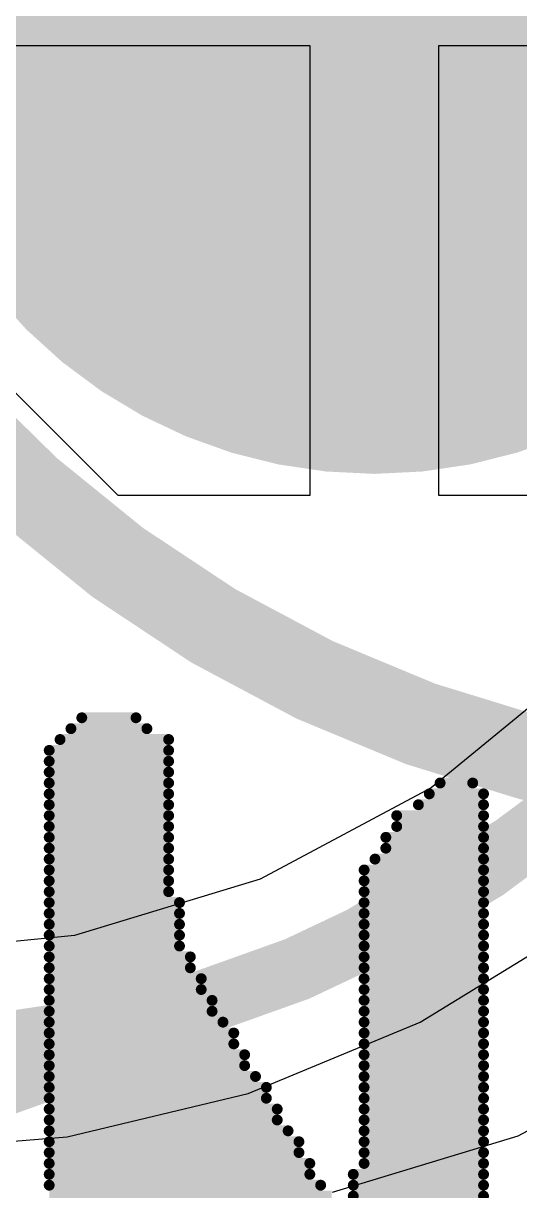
# Model space of a CAD drawing. Header units: millimetres. Extents: x 55.2 to 76.6, y 56.7 to 78.1.
# Drawn here: x 68.092 to 69.253, y 61.612 to 64.34 of the extents above; entities that cross this region are included whole.
import ezdxf

# ---------------------------------------------------------------- set-up
doc = ezdxf.new("R2010")
doc.units = ezdxf.units.MM
for name, color, linetype in [('BottomLayer', 5, 'Continuous'), ('BottomOverlay', 54, 'Continuous'), ('BottomPaste', 16, 'Continuous'), ('BottomSolder', 6, 'Continuous'), ('Mechanical1', 6, 'Continuous'), ('TopSolder', 216, 'Continuous')]:
    doc.layers.add(name, color=color, linetype=linetype)

# ---------------------------------------------------------------- blocks, each defined once
blk = doc.blocks.new('LINX_CELL_HOLDER_SMT_1225_B_4')
at = {"layer": 'BottomLayer', "const_width": 1}
blk.add_lwpolyline([(-3.5, 3, 1), (-2.5, 3, 1)], format="xyb", close=True, dxfattribs=at)
at = {"layer": 'BottomOverlay', "const_width": 0.1}
blk.add_lwpolyline([(6, 0, 1), (-6, 0, 1)], format="xyb", close=True, dxfattribs=at)
at = {"layer": 'BottomOverlay', "const_width": 0.2}
blk.add_lwpolyline([(-6.75, 2.9, -0.580324), (-2, 4)], format="xyb", dxfattribs=at)
at = {"layer": 'BottomPaste', "const_width": 1}
blk.add_lwpolyline([(-3.5, 3, 1), (-2.5, 3, 1)], format="xyb", close=True, dxfattribs=at)
at = {"layer": 'BottomSolder', "const_width": 1.15}
blk.add_lwpolyline([(-3.575, 3, 1), (-2.425, 3, 1)], format="xyb", close=True, dxfattribs=at)

msp = doc.modelspace()

# ---------------------------------------------------------------- linework, layer by layer
at = {"layer": 'BottomLayer'}
for p, q in [((68.763, 64.287), (67.713, 64.287)), ((68.763, 63.237), (68.763, 64.287)), ((70.113, 64.287), (69.063, 64.287)), ((69.063, 64.287), (69.063, 63.237)), ((67.713, 63.837), (68.313, 63.237)), ((68.313, 63.237), (68.763, 63.237)), ((69.063, 63.237), (69.4446, 63.237)), ((69.3893, 62.835), (69.0462, 62.5534)), ((69.0462, 62.5534), (68.6462, 62.3397)), ((68.6462, 62.3397), (68.2122, 62.208)), ((69.0201, 62.0058), (69.3911, 62.2332)), ((68.2122, 62.208), (67.7705, 62.1645)), ((68.618, 61.8392), (69.0201, 62.0058)), ((69.6487, 61.9534), (69.2488, 61.7397)), ((68.1948, 61.7376), (68.618, 61.8392)), ((67.7609, 61.7035), (68.1948, 61.7376)), ((69.2488, 61.7397), (68.8148, 61.608))]:
    msp.add_line(p, q, dxfattribs=at)
at = {"layer": 'BottomLayer', "const_width": 0.15}
for points in [[(69.557, 62.6809, -0.198912), (67.7609, 61.937)], [(69.9077, 61.8604, -0.164848), (68.3634, 61.337)], [(70.7195, 61.7435, -0.198912), (68.9655, 61.0169)]]:
    msp.add_lwpolyline(points, format="xyb", dxfattribs=at)
at = {"layer": 'Mechanical1', "const_width": 0.2}
msp.add_lwpolyline([(75.913, 67.437, 1), (55.913, 67.437, 1)], format="xyb", close=True, dxfattribs=at)
at = {"layer": 'TopSolder'}
for points, const_width in [([(75.913, 67.437, 1), (55.913, 67.437, 1)], 1.4), ([(68.2225, 62.7171, 1), (68.2352, 62.7171, 1)], 0.0127), ([(68.3495, 62.7171, 1), (68.3622, 62.7171, 1)], 0.0127), ([(68.1971, 62.6917, 1), (68.2098, 62.6917, 1)], 0.0127), ([(68.3749, 62.6917, 1), (68.3876, 62.6917, 1)], 0.0127), ([(68.1463, 62.6409, 1), (68.159, 62.6409, 1)], 0.0127), ([(68.1717, 62.6663, 1), (68.1844, 62.6663, 1)], 0.0127), ([(68.4257, 62.6663, 1), (68.4384, 62.6663, 1)], 0.0127), ([(68.4257, 62.6409, 1), (68.4384, 62.6409, 1)], 0.0127), ([(68.1463, 62.6155, 1), (68.159, 62.6155, 1)], 0.0127), ([(68.4257, 62.6155, 1), (68.4384, 62.6155, 1)], 0.0127), ([(68.1463, 62.5901, 1), (68.159, 62.5901, 1)], 0.0127), ([(68.4257, 62.5901, 1), (68.4384, 62.5901, 1)], 0.0127), ([(68.1463, 62.5647, 1), (68.159, 62.5647, 1)], 0.0127), ([(68.4257, 62.5647, 1), (68.4384, 62.5647, 1)], 0.0127), ([(69.0607, 62.5647, 1), (69.0734, 62.5647, 1)], 0.0127), ([(69.1369, 62.5647, 1), (69.1496, 62.5647, 1)], 0.0127), ([(68.1463, 62.5393, 1), (68.159, 62.5393, 1)], 0.0127), ([(68.4257, 62.5393, 1), (68.4384, 62.5393, 1)], 0.0127), ([(69.0353, 62.5393, 1), (69.048, 62.5393, 1)], 0.0127), ([(69.1623, 62.5393, 1), (69.175, 62.5393, 1)], 0.0127), ([(68.1463, 62.5139, 1), (68.159, 62.5139, 1)], 0.0127), ([(68.4257, 62.5139, 1), (68.4384, 62.5139, 1)], 0.0127), ([(69.0099, 62.5139, 1), (69.0226, 62.5139, 1)], 0.0127), ([(69.1623, 62.5139, 1), (69.175, 62.5139, 1)], 0.0127), ([(68.1463, 62.4885, 1), (68.159, 62.4885, 1)], 0.0127), ([(68.4257, 62.4885, 1), (68.4384, 62.4885, 1)], 0.0127), ([(68.9591, 62.4885, 1), (68.9718, 62.4885, 1)], 0.0127), ([(69.1623, 62.4885, 1), (69.175, 62.4885, 1)], 0.0127), ([(68.1463, 62.4631, 1), (68.159, 62.4631, 1)], 0.0127), ([(68.4257, 62.4631, 1), (68.4384, 62.4631, 1)], 0.0127), ([(68.9591, 62.4631, 1), (68.9718, 62.4631, 1)], 0.0127), ([(69.1623, 62.4631, 1), (69.175, 62.4631, 1)], 0.0127), ([(68.1463, 62.4377, 1), (68.159, 62.4377, 1)], 0.0127), ([(68.4257, 62.4377, 1), (68.4384, 62.4377, 1)], 0.0127), ([(68.9337, 62.4377, 1), (68.9464, 62.4377, 1)], 0.0127), ([(69.1623, 62.4377, 1), (69.175, 62.4377, 1)], 0.0127), ([(68.1463, 62.4123, 1), (68.159, 62.4123, 1)], 0.0127), ([(68.4257, 62.4123, 1), (68.4384, 62.4123, 1)], 0.0127), ([(68.9337, 62.4123, 1), (68.9464, 62.4123, 1)], 0.0127), ([(69.1623, 62.4123, 1), (69.175, 62.4123, 1)], 0.0127), ([(68.1463, 62.3869, 1), (68.159, 62.3869, 1)], 0.0127), ([(68.4257, 62.3869, 1), (68.4384, 62.3869, 1)], 0.0127), ([(68.9083, 62.3869, 1), (68.921, 62.3869, 1)], 0.0127), ([(69.1623, 62.3869, 1), (69.175, 62.3869, 1)], 0.0127), ([(68.1463, 62.3615, 1), (68.159, 62.3615, 1)], 0.0127), ([(68.4257, 62.3615, 1), (68.4384, 62.3615, 1)], 0.0127), ([(68.8829, 62.3615, 1), (68.8956, 62.3615, 1)], 0.0127), ([(69.1623, 62.3615, 1), (69.175, 62.3615, 1)], 0.0127), ([(68.1463, 62.3361, 1), (68.159, 62.3361, 1)], 0.0127), ([(68.4257, 62.3361, 1), (68.4384, 62.3361, 1)], 0.0127), ([(68.8829, 62.3361, 1), (68.8956, 62.3361, 1)], 0.0127), ([(69.1623, 62.3361, 1), (69.175, 62.3361, 1)], 0.0127), ([(68.1463, 62.3107, 1), (68.159, 62.3107, 1)], 0.0127), ([(68.4257, 62.3107, 1), (68.4384, 62.3107, 1)], 0.0127), ([(68.8829, 62.3107, 1), (68.8956, 62.3107, 1)], 0.0127), ([(69.1623, 62.3107, 1), (69.175, 62.3107, 1)], 0.0127), ([(68.1463, 62.2853, 1), (68.159, 62.2853, 1)], 0.0127), ([(68.1463, 62.2599, 1), (68.159, 62.2599, 1)], 0.0127), ([(68.4511, 62.2853, 1), (68.4638, 62.2853, 1)], 0.0127), ([(68.4511, 62.2599, 1), (68.4638, 62.2599, 1)], 0.0127), ([(68.8829, 62.2853, 1), (68.8956, 62.2853, 1)], 0.0127), ([(68.8829, 62.2599, 1), (68.8956, 62.2599, 1)], 0.0127), ([(69.1623, 62.2853, 1), (69.175, 62.2853, 1)], 0.0127), ([(69.1623, 62.2599, 1), (69.175, 62.2599, 1)], 0.0127), ([(68.1463, 62.2345, 1), (68.159, 62.2345, 1)], 0.0127), ([(68.4511, 62.2345, 1), (68.4638, 62.2345, 1)], 0.0127), ([(68.8829, 62.2345, 1), (68.8956, 62.2345, 1)], 0.0127), ([(69.1623, 62.2345, 1), (69.175, 62.2345, 1)], 0.0127), ([(68.1463, 62.2091, 1), (68.159, 62.2091, 1)], 0.0127), ([(68.4511, 62.2091, 1), (68.4638, 62.2091, 1)], 0.0127), ([(68.8829, 62.2091, 1), (68.8956, 62.2091, 1)], 0.0127), ([(69.1623, 62.2091, 1), (69.175, 62.2091, 1)], 0.0127), ([(68.1463, 62.1837, 1), (68.159, 62.1837, 1)], 0.0127), ([(68.4511, 62.1837, 1), (68.4638, 62.1837, 1)], 0.0127), ([(68.8829, 62.1837, 1), (68.8956, 62.1837, 1)], 0.0127), ([(69.1623, 62.1837, 1), (69.175, 62.1837, 1)], 0.0127), ([(68.1463, 62.1583, 1), (68.159, 62.1583, 1)], 0.0127), ([(68.4765, 62.1583, 1), (68.4892, 62.1583, 1)], 0.0127), ([(68.8829, 62.1583, 1), (68.8956, 62.1583, 1)], 0.0127), ([(69.1623, 62.1583, 1), (69.175, 62.1583, 1)], 0.0127), ([(68.1463, 62.1329, 1), (68.159, 62.1329, 1)], 0.0127), ([(68.4765, 62.1329, 1), (68.4892, 62.1329, 1)], 0.0127), ([(68.8829, 62.1329, 1), (68.8956, 62.1329, 1)], 0.0127), ([(69.1623, 62.1329, 1), (69.175, 62.1329, 1)], 0.0127), ([(68.1463, 62.1075, 1), (68.159, 62.1075, 1)], 0.0127), ([(68.5019, 62.1075, 1), (68.5146, 62.1075, 1)], 0.0127), ([(68.8829, 62.1075, 1), (68.8956, 62.1075, 1)], 0.0127), ([(69.1623, 62.1075, 1), (69.175, 62.1075, 1)], 0.0127), ([(68.1463, 62.0821, 1), (68.159, 62.0821, 1)], 0.0127), ([(68.5019, 62.0821, 1), (68.5146, 62.0821, 1)], 0.0127), ([(68.8829, 62.0821, 1), (68.8956, 62.0821, 1)], 0.0127), ([(69.1623, 62.0821, 1), (69.175, 62.0821, 1)], 0.0127), ([(68.1463, 62.0567, 1), (68.159, 62.0567, 1)], 0.0127), ([(68.5273, 62.0567, 1), (68.54, 62.0567, 1)], 0.0127), ([(68.8829, 62.0567, 1), (68.8956, 62.0567, 1)], 0.0127), ([(69.1623, 62.0567, 1), (69.175, 62.0567, 1)], 0.0127), ([(68.1463, 62.0313, 1), (68.159, 62.0313, 1)], 0.0127), ([(68.5273, 62.0313, 1), (68.54, 62.0313, 1)], 0.0127), ([(68.8829, 62.0313, 1), (68.8956, 62.0313, 1)], 0.0127), ([(69.1623, 62.0313, 1), (69.175, 62.0313, 1)], 0.0127), ([(68.1463, 62.0059, 1), (68.159, 62.0059, 1)], 0.0127), ([(68.5527, 62.0059, 1), (68.5654, 62.0059, 1)], 0.0127), ([(68.8829, 62.0059, 1), (68.8956, 62.0059, 1)], 0.0127), ([(69.1623, 62.0059, 1), (69.175, 62.0059, 1)], 0.0127), ([(68.1463, 61.9805, 1), (68.159, 61.9805, 1)], 0.0127), ([(68.5781, 61.9805, 1), (68.5908, 61.9805, 1)], 0.0127), ([(68.8829, 61.9805, 1), (68.8956, 61.9805, 1)], 0.0127), ([(69.1623, 61.9805, 1), (69.175, 61.9805, 1)], 0.0127), ([(68.1463, 61.9551, 1), (68.159, 61.9551, 1)], 0.0127), ([(68.5781, 61.9551, 1), (68.5908, 61.9551, 1)], 0.0127), ([(68.8829, 61.9551, 1), (68.8956, 61.9551, 1)], 0.0127), ([(69.1623, 61.9551, 1), (69.175, 61.9551, 1)], 0.0127), ([(68.1463, 61.9297, 1), (68.159, 61.9297, 1)], 0.0127), ([(68.1463, 61.9043, 1), (68.159, 61.9043, 1)], 0.0127), ([(68.6035, 61.9297, 1), (68.6162, 61.9297, 1)], 0.0127), ([(68.6035, 61.9043, 1), (68.6162, 61.9043, 1)], 0.0127), ([(68.8829, 61.9297, 1), (68.8956, 61.9297, 1)], 0.0127), ([(68.8829, 61.9043, 1), (68.8956, 61.9043, 1)], 0.0127), ([(69.1623, 61.9297, 1), (69.175, 61.9297, 1)], 0.0127), ([(69.1623, 61.9043, 1), (69.175, 61.9043, 1)], 0.0127), ([(68.1463, 61.8789, 1), (68.159, 61.8789, 1)], 0.0127), ([(68.6289, 61.8789, 1), (68.6416, 61.8789, 1)], 0.0127), ([(68.8829, 61.8789, 1), (68.8956, 61.8789, 1)], 0.0127), ([(69.1623, 61.8789, 1), (69.175, 61.8789, 1)], 0.0127), ([(68.1463, 61.8535, 1), (68.159, 61.8535, 1)], 0.0127), ([(68.6543, 61.8535, 1), (68.667, 61.8535, 1)], 0.0127), ([(68.8829, 61.8535, 1), (68.8956, 61.8535, 1)], 0.0127), ([(69.1623, 61.8535, 1), (69.175, 61.8535, 1)], 0.0127), ([(68.1463, 61.8281, 1), (68.159, 61.8281, 1)], 0.0127), ([(68.6543, 61.8281, 1), (68.667, 61.8281, 1)], 0.0127), ([(68.8829, 61.8281, 1), (68.8956, 61.8281, 1)], 0.0127), ([(69.1623, 61.8281, 1), (69.175, 61.8281, 1)], 0.0127), ([(68.1463, 61.8027, 1), (68.159, 61.8027, 1)], 0.0127), ([(68.6797, 61.8027, 1), (68.6924, 61.8027, 1)], 0.0127), ([(68.8829, 61.8027, 1), (68.8956, 61.8027, 1)], 0.0127), ([(69.1623, 61.8027, 1), (69.175, 61.8027, 1)], 0.0127), ([(68.1463, 61.7773, 1), (68.159, 61.7773, 1)], 0.0127), ([(68.6797, 61.7773, 1), (68.6924, 61.7773, 1)], 0.0127), ([(68.8829, 61.7773, 1), (68.8956, 61.7773, 1)], 0.0127), ([(69.1623, 61.7773, 1), (69.175, 61.7773, 1)], 0.0127), ([(68.1463, 61.7519, 1), (68.159, 61.7519, 1)], 0.0127), ([(68.7051, 61.7519, 1), (68.7178, 61.7519, 1)], 0.0127), ([(68.8829, 61.7519, 1), (68.8956, 61.7519, 1)], 0.0127), ([(69.1623, 61.7519, 1), (69.175, 61.7519, 1)], 0.0127), ([(68.1463, 61.7265, 1), (68.159, 61.7265, 1)], 0.0127), ([(68.7305, 61.7265, 1), (68.7432, 61.7265, 1)], 0.0127), ([(68.8829, 61.7265, 1), (68.8956, 61.7265, 1)], 0.0127), ([(69.1623, 61.7265, 1), (69.175, 61.7265, 1)], 0.0127), ([(68.1463, 61.7011, 1), (68.159, 61.7011, 1)], 0.0127), ([(68.7305, 61.7011, 1), (68.7432, 61.7011, 1)], 0.0127), ([(68.8829, 61.7011, 1), (68.8956, 61.7011, 1)], 0.0127), ([(69.1623, 61.7011, 1), (69.175, 61.7011, 1)], 0.0127), ([(68.1463, 61.6757, 1), (68.159, 61.6757, 1)], 0.0127), ([(68.7559, 61.6757, 1), (68.7686, 61.6757, 1)], 0.0127), ([(68.8829, 61.6757, 1), (68.8956, 61.6757, 1)], 0.0127), ([(69.1623, 61.6757, 1), (69.175, 61.6757, 1)], 0.0127), ([(68.1463, 61.6503, 1), (68.159, 61.6503, 1)], 0.0127), ([(68.7559, 61.6503, 1), (68.7686, 61.6503, 1)], 0.0127), ([(68.8575, 61.6503, 1), (68.8702, 61.6503, 1)], 0.0127), ([(69.1623, 61.6503, 1), (69.175, 61.6503, 1)], 0.0127), ([(68.1463, 61.6249, 1), (68.159, 61.6249, 1)], 0.0127), ([(68.7813, 61.6249, 1), (68.794, 61.6249, 1)], 0.0127), ([(68.8575, 61.6249, 1), (68.8702, 61.6249, 1)], 0.0127), ([(69.1623, 61.6249, 1), (69.175, 61.6249, 1)], 0.0127), ([(68.8575, 61.5995, 1), (68.8702, 61.5995, 1)], 0.0127), ([(69.1623, 61.5995, 1), (69.175, 61.5995, 1)], 0.0127)]:
    msp.add_lwpolyline(points, format="xyb", close=True, dxfattribs=dict(at, const_width=const_width))
at = {"layer": 'TopSolder', "const_width": 0.0254}
for points in [[(68.2289, 62.7171), (68.3559, 62.7171)], [(68.2035, 62.6917), (68.3813, 62.6917)], [(68.1527, 62.6409), (68.4321, 62.6409)], [(68.1781, 62.6663), (68.4321, 62.6663)], [(68.1527, 62.6155), (68.4321, 62.6155)], [(68.1527, 62.5901), (68.4321, 62.5901)], [(68.1527, 62.5647), (68.4321, 62.5647)], [(69.0671, 62.5647), (69.1433, 62.5647)], [(68.1527, 62.5393), (68.4321, 62.5393)], [(69.0417, 62.5393), (69.1687, 62.5393)], [(68.1527, 62.5139), (68.4321, 62.5139)], [(69.0163, 62.5139), (69.1687, 62.5139)], [(68.1527, 62.4885), (68.4321, 62.4885)], [(68.9655, 62.4885), (69.1687, 62.4885)], [(68.1527, 62.4631), (68.4321, 62.4631)], [(68.9655, 62.4631), (69.1687, 62.4631)], [(68.1527, 62.4377), (68.4321, 62.4377)], [(68.9401, 62.4377), (69.1687, 62.4377)], [(68.1527, 62.4123), (68.4321, 62.4123)], [(68.9401, 62.4123), (69.1687, 62.4123)], [(68.1527, 62.3869), (68.4321, 62.3869)], [(68.9147, 62.3869), (69.1687, 62.3869)], [(68.1527, 62.3615), (68.4321, 62.3615)], [(68.8893, 62.3615), (69.1687, 62.3615)], [(68.1527, 62.3361), (68.4321, 62.3361)], [(68.8893, 62.3361), (69.1687, 62.3361)], [(68.1527, 62.3107), (68.4321, 62.3107)], [(68.8893, 62.3107), (69.1687, 62.3107)], [(68.1527, 62.2853), (68.4575, 62.2853)], [(68.1527, 62.2599), (68.4575, 62.2599)], [(68.8893, 62.2853), (69.1687, 62.2853)], [(68.8893, 62.2599), (69.1687, 62.2599)], [(68.1527, 62.2345), (68.4575, 62.2345)], [(68.8893, 62.2345), (69.1687, 62.2345)], [(68.1527, 62.2091), (68.4575, 62.2091)], [(68.8893, 62.2091), (69.1687, 62.2091)], [(68.1527, 62.1837), (68.4575, 62.1837)], [(68.8893, 62.1837), (69.1687, 62.1837)], [(68.1527, 62.1583), (68.4829, 62.1583)], [(68.8893, 62.1583), (69.1687, 62.1583)], [(68.1527, 62.1329), (68.4829, 62.1329)], [(68.8893, 62.1329), (69.1687, 62.1329)], [(68.1527, 62.1075), (68.5083, 62.1075)], [(68.8893, 62.1075), (69.1687, 62.1075)], [(68.1527, 62.0821), (68.5083, 62.0821)], [(68.8893, 62.0821), (69.1687, 62.0821)], [(68.1527, 62.0567), (68.5337, 62.0567)], [(68.8893, 62.0567), (69.1687, 62.0567)], [(68.1527, 62.0313), (68.5337, 62.0313)], [(68.8893, 62.0313), (69.1687, 62.0313)], [(68.1527, 62.0059), (68.5591, 62.0059)], [(68.8893, 62.0059), (69.1687, 62.0059)], [(68.1527, 61.9805), (68.5845, 61.9805)], [(68.8893, 61.9805), (69.1687, 61.9805)], [(68.1527, 61.9551), (68.5845, 61.9551)], [(68.8893, 61.9551), (69.1687, 61.9551)], [(68.1527, 61.9297), (68.6099, 61.9297)], [(68.1527, 61.9043), (68.6099, 61.9043)], [(68.8893, 61.9297), (69.1687, 61.9297)], [(68.8893, 61.9043), (69.1687, 61.9043)], [(68.1527, 61.8789), (68.6353, 61.8789)], [(68.8893, 61.8789), (69.1687, 61.8789)], [(68.1527, 61.8535), (68.6607, 61.8535)], [(68.8893, 61.8535), (69.1687, 61.8535)], [(68.1527, 61.8281), (68.6607, 61.8281)], [(68.8893, 61.8281), (69.1687, 61.8281)], [(68.1527, 61.8027), (68.6861, 61.8027)], [(68.8893, 61.8027), (69.1687, 61.8027)], [(68.1527, 61.7773), (68.6861, 61.7773)], [(68.8893, 61.7773), (69.1687, 61.7773)], [(68.1527, 61.7519), (68.7115, 61.7519)], [(68.8893, 61.7519), (69.1687, 61.7519)], [(68.1527, 61.7265), (68.7369, 61.7265)], [(68.8893, 61.7265), (69.1687, 61.7265)], [(68.1527, 61.7011), (68.7369, 61.7011)], [(68.8893, 61.7011), (69.1687, 61.7011)], [(68.1527, 61.6757), (68.7623, 61.6757)], [(68.8893, 61.6757), (69.1687, 61.6757)], [(68.1527, 61.6503), (68.7623, 61.6503)], [(68.8639, 61.6503), (69.1687, 61.6503)], [(68.1527, 61.6249), (68.7877, 61.6249)], [(68.8639, 61.6249), (69.1687, 61.6249)], [(68.1527, 61.5995), (68.8131, 61.5995)], [(68.8639, 61.5995), (69.1687, 61.5995)]]:
    msp.add_lwpolyline(points, dxfattribs=at)

# ---------------------------------------------------------------- block references
at = {"rotation": 180}
msp.add_blockref('LINX_CELL_HOLDER_SMT_1225_B_4', (65.913, 67.437), dxfattribs=at)

doc.saveas('drawing.dxf')
